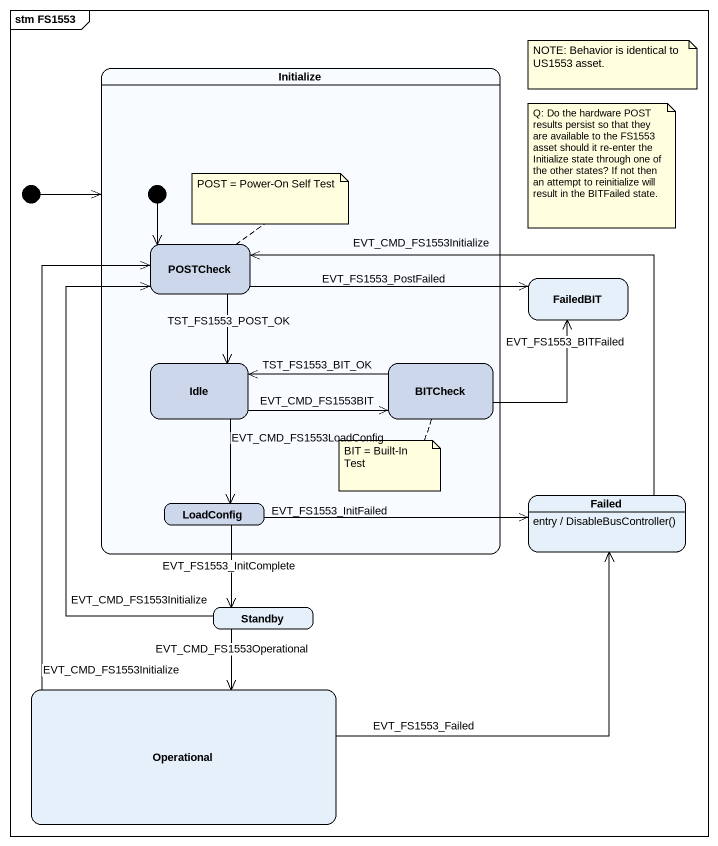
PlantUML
@startuml
mainframe stm FS1553
hide empty description
state Initialize {
  state POSTCheck #CDD7EB
  state Idle #CDD7EB
  state BITCheck #CDD7EB
  state LoadConfig #CDD7EB
  [*] --> POSTCheck
}
state FailedBIT
state Failed
Failed : entry / DisableBusController()
state Standby
state Operational
[*] -right-> Initialize
POSTCheck -right-> FailedBIT : EVT_FS1553_PostFailed
POSTCheck --> Idle : TST_FS1553_POST_OK
Idle -right-> BITCheck : EVT_CMD_FS1553BIT
Idle --> LoadConfig : EVT_CMD_FS1553LoadConfig
BITCheck -up-> FailedBIT : EVT_FS1553_BITFailed
BITCheck -left-> Idle : TST_FS1553_BIT_OK
Failed -up-> POSTCheck : EVT_CMD_FS1553Initialize
LoadConfig -right-> Failed : EVT_FS1553_InitFailed
LoadConfig --> Standby : EVT_FS1553_InitComplete
Standby -up-> POSTCheck : EVT_CMD_FS1553Initialize
Standby --> Operational : EVT_CMD_FS1553Operational
Operational -up-> POSTCheck : EVT_CMD_FS1553Initialize
Operational -right-> Failed : EVT_FS1553_Failed
note as N1
  NOTE: Behavior is identical to US1553 asset.
end note
note as N2
  Q: Do the hardware POST results persist so that they are available to the FS1553 asset should it re-enter the Initialize state through one of the other states? If not then an attempt to reinitialize will result in the BITFailed state.
end note
note top of POSTCheck : POST = Power-On Self Test
note bottom of BITCheck : BIT = Built-In Test
@enduml
